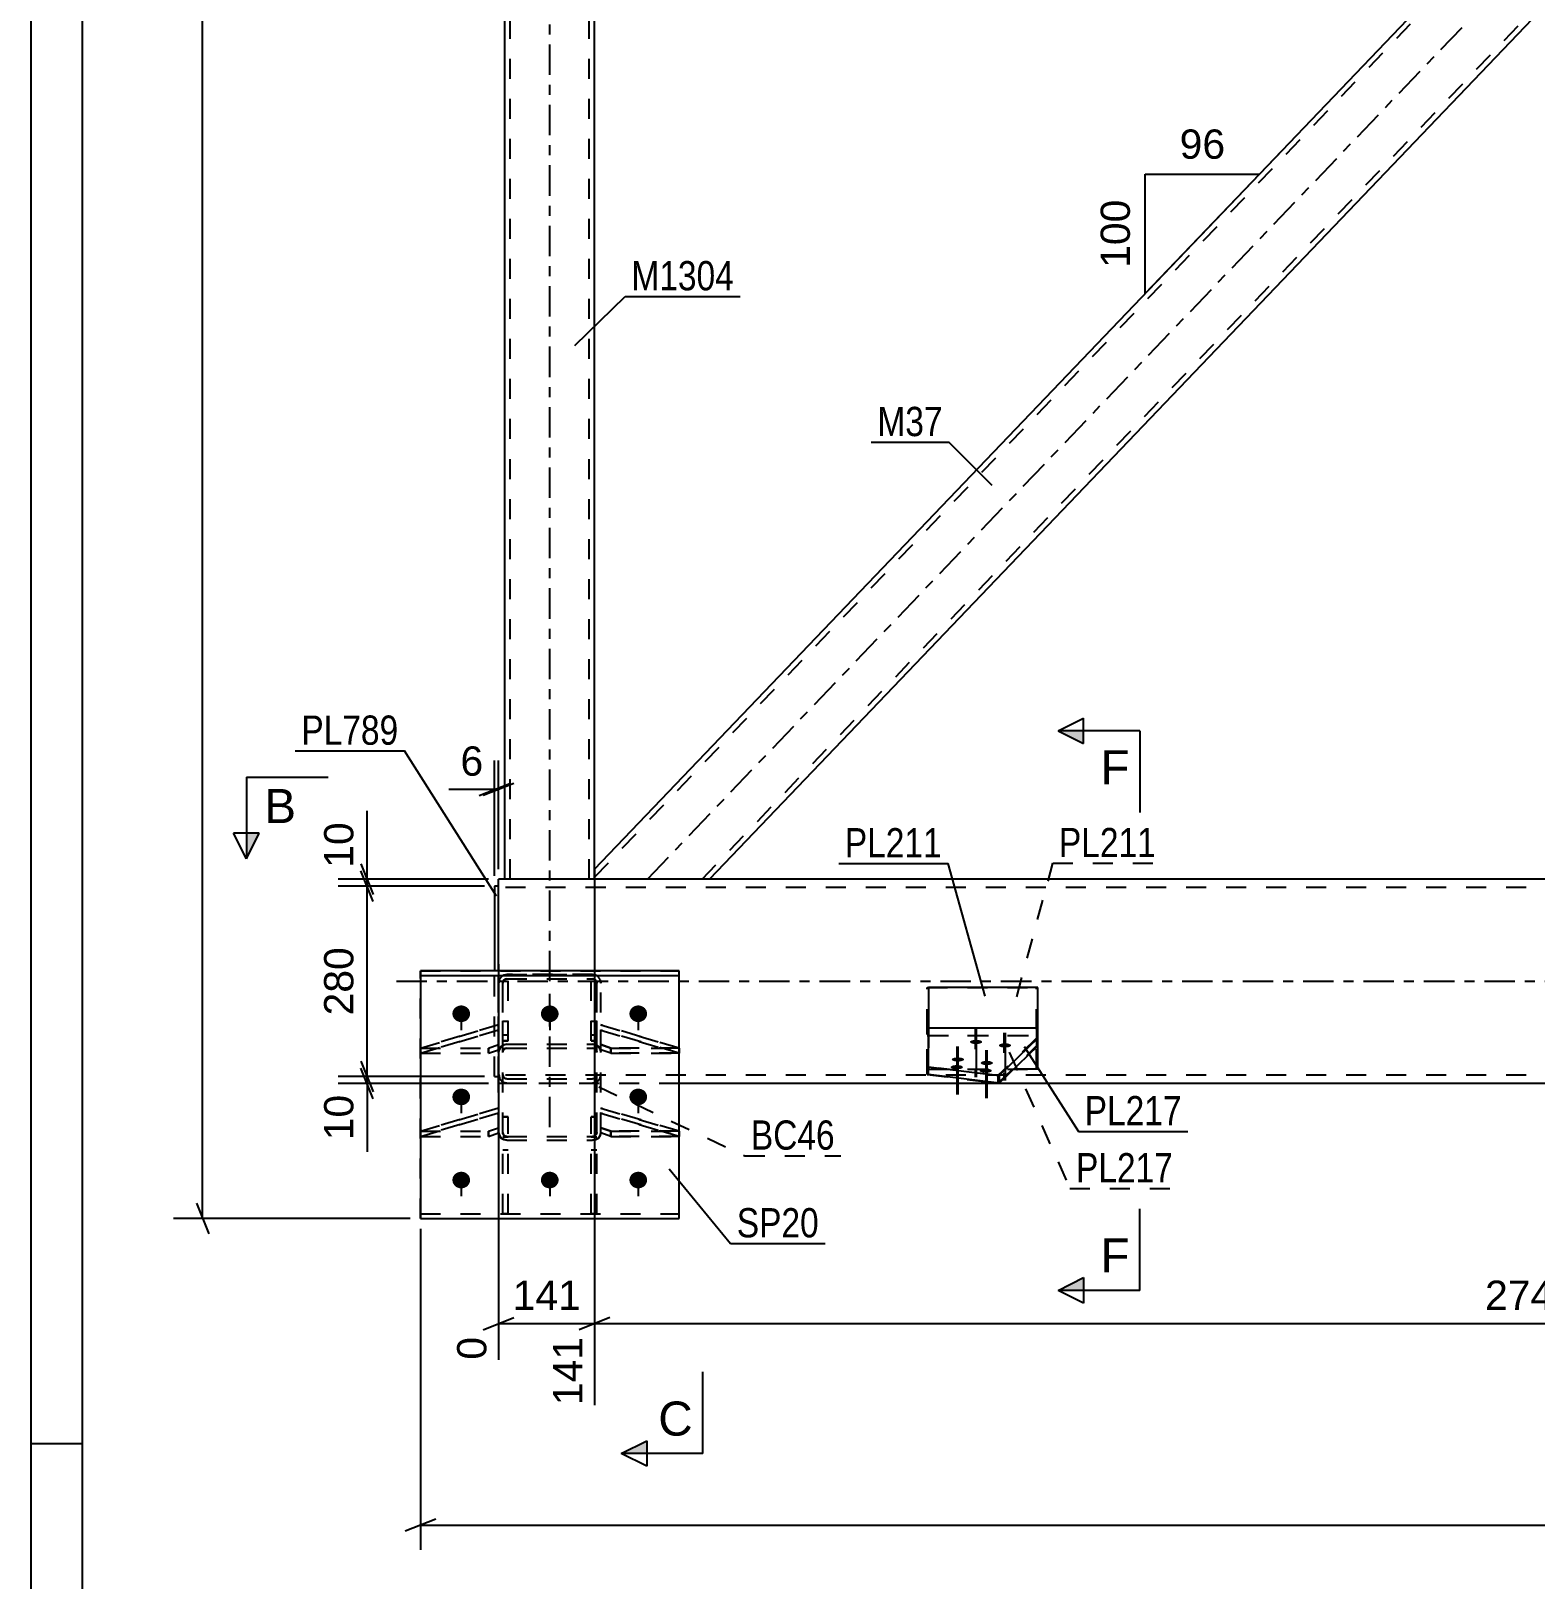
# Model space of a CAD drawing. Header units: millimetres. Extents: x 0 to 841, y 0 to 594.
# Drawn here: x 0 to 147.3, y 135.8 to 287.4 of the extents above; entities that cross this region are included whole.
import ezdxf

# ---------------------------------------------------------------- set-up
doc = ezdxf.new("R2010")
doc.units = ezdxf.units.MM
doc.linetypes.add('DXK_LINE_DOT2', pattern=[3.9198, 1.9599, -1.9599])
doc.linetypes.add('DXK_LINE_DOT3', pattern=[5.9187, 2.979, -0.9799, 0.9799, -0.9799])
doc.styles.add('Arial', font='ARIAL.TTF', dxfattribs={"height": 0.2})
doc.styles.add('Arial Narrow', font='ARIALN.TTF', dxfattribs={"height": 0.2})

# ---------------------------------------------------------------- blocks, each defined once
blk = doc.blocks.new('Unknown-318890688-1126')
at = {"color": 5, "linetype": 'Continuous'}
for p, q in [((0, 594), (0, 0)), ((5, 589), (5, 5)), ((5, 149), (0, 149))]:
    blk.add_line(p, q, dxfattribs=at)
blk = doc.blocks.new('Part-318890688-4307 - 4290')
at = {"color": 7, "linetype": 'DXK_LINE_DOT2'}
for p, q in [((46.2, 171.54), (46.2, 181.02)), ((46.2, 181.02), (46.74, 181.02)), ((46.74, 171.54), (46.74, 181.02)), ((46.2, 179.09), (46.74, 179.09)), ((46.2, 177.8), (46.74, 177.8)), ((46.74, 171.54), (46.2, 171.54))]:
    blk.add_line(p, q, dxfattribs=at)
blk = doc.blocks.new('Part-318890688-4304 - 4290')
at = {"color": 7, "linetype": 'DXK_LINE_DOT2'}
for p, q in [((55.8, 179.46), (55.8, 181.9)), ((55.8, 181.9), (63.47, 179.62)), ((63.47, 179.12), (55.8, 181.4)), ((55.8, 179.96), (56.8, 179.62)), ((56.8, 179.12), (55.8, 179.46)), ((63.47, 179.62), (56.8, 179.62)), ((56.8, 179.62), (56.8, 179.12)), ((56.8, 179.12), (63.47, 179.12)), ((63.47, 179.62), (63.47, 179.12))]:
    blk.add_line(p, q, dxfattribs=at)
blk = doc.blocks.new('Part-318890688-4302 - 4290')
at = {"color": 7, "linetype": 'DXK_LINE_DOT2'}
for p, q in [((38.14, 187.77), (45.8, 190.05)), ((45.8, 189.54), (38.14, 187.26)), ((45.8, 187.61), (45.8, 190.05)), ((44.8, 187.77), (45.8, 188.11)), ((38.14, 187.26), (38.14, 187.77)), ((38.14, 187.77), (44.8, 187.77)), ((38.14, 187.26), (44.8, 187.26)), ((44.8, 187.26), (44.8, 187.77)), ((44.8, 187.26), (45.8, 187.61))]:
    blk.add_line(p, q, dxfattribs=at)
blk = doc.blocks.new('Part-318890688-4303 - 4290')
at = {"color": 7, "linetype": 'DXK_LINE_DOT2'}
for p, q in [((38.14, 179.62), (45.8, 181.9)), ((45.8, 181.4), (38.14, 179.12)), ((45.8, 179.46), (45.8, 181.9)), ((38.14, 179.12), (38.14, 179.62)), ((38.14, 179.62), (44.8, 179.62)), ((38.14, 179.12), (44.8, 179.12)), ((44.8, 179.62), (45.8, 179.96)), ((44.8, 179.12), (44.8, 179.62)), ((44.8, 179.12), (45.8, 179.46))]:
    blk.add_line(p, q, dxfattribs=at)
blk = doc.blocks.new('Part-318890688-4426 - 4290')
at = {"color": 7, "linetype": 'DXK_LINE_DOT2'}
for p, q in [((45.87, 194.46), (45.8, 194.13)), ((45.8, 179.5), (45.8, 194.13)), ((46.2, 194.13), (46.23, 194.29)), ((46.2, 179.5), (46.2, 194.13)), ((46.23, 194.29), (46.32, 194.43)), ((46.6, 194.98), (46.3, 194.92)), ((46.32, 194.43), (46.45, 194.52)), ((46.45, 194.52), (46.6, 194.56)), ((46.6, 194.98), (55, 194.98)), ((46.6, 194.56), (55, 194.56)), ((55.31, 194.92), (55, 194.98)), ((55, 194.56), (55.16, 194.52)), ((55.16, 194.52), (55.29, 194.43)), ((55.29, 194.43), (55.37, 194.29)), ((55.37, 194.29), (55.4, 194.13)), ((55.4, 179.5), (55.4, 194.13)), ((55.8, 194.13), (55.74, 194.46)), ((55.8, 179.5), (55.8, 194.13)), ((46.04, 187.92), (46.3, 188.08)), ((46.3, 188.08), (46.6, 188.14)), ((46.6, 188.14), (55, 188.14)), ((55, 188.14), (55.31, 188.08)), ((55.31, 188.08), (55.57, 187.92)), ((45.8, 187.39), (45.87, 187.68)), ((45.87, 187.68), (46.04, 187.92)), ((46.23, 187.53), (46.2, 187.39)), ((46.32, 187.66), (46.23, 187.53)), ((46.45, 187.74), (46.32, 187.66)), ((46.6, 187.77), (46.45, 187.74)), ((46.6, 187.77), (55, 187.77)), ((55.16, 187.74), (55, 187.77)), ((55.29, 187.66), (55.16, 187.74)), ((55.37, 187.53), (55.29, 187.66)), ((55.4, 187.39), (55.37, 187.53)), ((55.57, 187.92), (55.74, 187.68)), ((55.74, 187.68), (55.8, 187.39)), ((45.8, 185.19), (45.81, 185.17)), ((45.81, 185.17), (45.87, 184.87)), ((46.23, 185.03), (46.2, 185.19)), ((46.32, 184.89), (46.23, 185.03)), ((55.37, 185.03), (55.29, 184.89)), ((55.4, 185.19), (55.37, 185.03)), ((55.74, 184.87), (55.8, 185.17)), ((55.8, 185.17), (55.8, 185.19)), ((46.3, 184.4), (46.6, 184.34)), ((46.45, 184.8), (46.32, 184.89)), ((46.6, 184.77), (46.45, 184.8)), ((46.6, 184.77), (55, 184.77)), ((46.6, 184.34), (55, 184.34)), ((55.16, 184.8), (55, 184.77)), ((55, 184.34), (55.31, 184.4)), ((55.29, 184.89), (55.16, 184.8)), ((45.87, 179.21), (45.8, 179.5)), ((46.04, 178.96), (45.87, 179.21)), ((46.3, 178.8), (46.04, 178.96)), ((46.2, 179.5), (46.23, 179.35)), ((46.23, 179.35), (46.32, 179.23)), ((46.32, 179.23), (46.45, 179.15)), ((46.45, 179.15), (46.6, 179.12)), ((46.6, 179.12), (55, 179.12)), ((55, 179.12), (55.16, 179.15)), ((55.16, 179.15), (55.29, 179.23)), ((55.29, 179.23), (55.37, 179.35)), ((55.57, 178.96), (55.31, 178.8)), ((55.37, 179.35), (55.4, 179.5)), ((55.74, 179.21), (55.57, 178.96)), ((55.8, 179.5), (55.74, 179.21)), ((46.6, 178.74), (46.3, 178.8)), ((46.6, 178.74), (55, 178.74)), ((55.31, 178.8), (55, 178.74))]:
    blk.add_line(p, q, dxfattribs=at)
at = {"color": 7, "linetype": 'DXK_LINE_DOT3'}
blk.add_line((50.8, 180.02), (50.8, 193.08), dxfattribs=at)
at = {"color": 7, "linetype": 'DXK_LINE_DOT2'}
for centre, start, end in [((46.64, 194.16), 114.32, 159.2417), ((54.97, 194.16), 20.7583, 65.68), ((46.64, 185.16), 200.7583, 245.68), ((54.97, 185.16), 294.32, 339.2417)]:
    blk.add_arc(centre, 0.827, start, end, dxfattribs=at)
blk = doc.blocks.new('Part-318890688-4305 - 4290')
at = {"color": 7, "linetype": 'DXK_LINE_DOT2'}
for p, q in [((46.2, 188.48), (46.2, 195.35)), ((46.74, 195.35), (46.2, 195.35)), ((46.74, 188.48), (46.74, 195.35)), ((46.2, 190.42), (46.74, 190.42)), ((46.2, 189.08), (46.74, 189.08)), ((46.74, 188.48), (46.2, 188.48))]:
    blk.add_line(p, q, dxfattribs=at)
blk = doc.blocks.new('Part-318890688-4377 - 4290')
at = {"color": 7, "linetype": 'DXK_LINE_DOT2'}
for p, q in [((55.2, 204.51), (239.23, 396.98)), ((65.72, 204.31), (249.74, 396.78)), ((66.45, 204.31), (55.19, 204.31)), ((55.2, 204.31), (55.2, 204.51))]:
    blk.add_line(p, q, dxfattribs=at)
at = {"color": 7, "linetype": 'DXK_LINE_DOT3'}
blk.add_line((60.37, 204.31), (244.58, 396.98), dxfattribs=at)
at = {"color": 2, "linetype": 'Continuous'}
for p, q in [((55.2, 205.28), (146.38, 300.64)), ((152.47, 294.28), (66.45, 204.31)), ((55.2, 204.83), (55.19, 204.31)), ((55.2, 205.28), (55.2, 204.83))]:
    blk.add_line(p, q, dxfattribs=at)
blk = doc.blocks.new('Part-318890688-4306 - 4290')
at = {"color": 7, "linetype": 'DXK_LINE_DOT2'}
for p, q in [((54.87, 188.48), (54.87, 195.35)), ((55.4, 195.35), (54.87, 195.35)), ((55.4, 188.48), (55.4, 195.35)), ((54.87, 190.42), (55.4, 190.42)), ((54.87, 189.08), (55.4, 189.08)), ((55.4, 188.48), (54.87, 188.48))]:
    blk.add_line(p, q, dxfattribs=at)
blk = doc.blocks.new('Part-318890688-4308 - 4290')
at = {"color": 7, "linetype": 'DXK_LINE_DOT2'}
for p, q in [((54.87, 171.54), (54.87, 181.02)), ((54.87, 181.02), (55.4, 181.02)), ((55.4, 171.54), (55.4, 181.02)), ((54.87, 179.09), (55.4, 179.09)), ((54.87, 177.8), (55.4, 177.8)), ((55.4, 171.54), (54.87, 171.54))]:
    blk.add_line(p, q, dxfattribs=at)
blk = doc.blocks.new('Bolt-318890688-4434 - 4290')
at = {"linetype": 'Continuous'}
for points in [[(90.67, 186.11), (90.79, 186.1), (90.91, 186.09), (91.02, 186.07), (91.11, 186.04), (91.19, 186), (91.24, 185.96), (91.26, 185.92), (91.26, 185.88), (91.24, 185.84), (91.19, 185.8), (91.11, 185.76), (91.02, 185.73), (90.91, 185.71), (90.79, 185.7), (90.67, 185.7), (90.54, 185.7), (90.42, 185.71), (90.32, 185.73), (90.22, 185.76), (90.15, 185.8), (90.1, 185.84), (90.07, 185.88), (90.07, 185.92), (90.1, 185.96), (90.15, 186), (90.22, 186.04), (90.32, 186.07), (90.42, 186.09), (90.54, 186.1)], [(93.5, 185.76), (93.62, 185.76), (93.74, 185.74), (93.85, 185.72), (93.94, 185.69), (94.02, 185.66), (94.07, 185.62), (94.09, 185.58), (94.09, 185.54), (94.07, 185.49), (94.02, 185.45), (93.94, 185.42), (93.85, 185.39), (93.74, 185.37), (93.62, 185.36), (93.5, 185.35), (93.37, 185.36), (93.25, 185.37), (93.14, 185.39), (93.05, 185.42), (92.98, 185.45), (92.92, 185.49), (92.9, 185.54), (92.9, 185.58), (92.92, 185.62), (92.98, 185.66), (93.05, 185.69), (93.14, 185.72), (93.25, 185.74), (93.37, 185.76)]]:
    blk.add_hatch(color=1, dxfattribs=at).paths.add_polyline_path(points)
at = {"color": 1, "linetype": 'DXK_LINE_DOT2'}
for p, q in [((92.45, 189.62), (92.45, 184.93)), ((95.28, 189.28), (95.28, 184.58))]:
    blk.add_line(p, q, dxfattribs=at)
at = {"color": 1, "linetype": 'Continuous'}
for p, q in [((90.67, 187.91), (90.67, 183.21)), ((93.5, 187.56), (93.5, 182.86))]:
    blk.add_line(p, q, dxfattribs=at)
blk = doc.blocks.new('Part-318890688-4317 - 4290')
at = {"color": 7, "linetype": 'DXK_LINE_DOT2'}
for p, q in [((55.8, 187.61), (55.8, 190.05)), ((55.8, 190.05), (63.47, 187.77)), ((63.47, 187.26), (55.8, 189.54)), ((55.8, 188.11), (56.8, 187.77)), ((56.8, 187.26), (55.8, 187.61)), ((63.47, 187.77), (56.8, 187.77)), ((56.8, 187.77), (56.8, 187.26)), ((56.8, 187.26), (63.47, 187.26)), ((63.47, 187.77), (63.47, 187.26))]:
    blk.add_line(p, q, dxfattribs=at)
blk = doc.blocks.new('Part-318890688-4409 - 4290')
at = {"color": 2, "linetype": 'Continuous'}
for p, q in [((271.87, 204.31), (45.8, 204.31)), ((45.8, 195.35), (45.8, 204.31)), ((271.87, 184.31), (63.47, 184.31))]:
    blk.add_line(p, q, dxfattribs=at)
at = {"color": 7, "linetype": 'DXK_LINE_DOT2'}
for p, q in [((271.87, 203.51), (45.8, 203.51)), ((45.8, 184.31), (45.8, 195.35)), ((271.87, 185.11), (45.8, 185.11)), ((63.47, 184.31), (45.8, 184.31))]:
    blk.add_line(p, q, dxfattribs=at)
at = {"color": 7, "linetype": 'DXK_LINE_DOT3'}
blk.add_line((35.8, 194.31), (271.87, 194.31), dxfattribs=at)
blk = doc.blocks.new('Part-318890688-4414 - 4290')
at = {"color": 7, "linetype": 'DXK_LINE_DOT3'}
blk.add_line((50.8, 194.31), (50.8, 406.98), dxfattribs=at)
at = {"color": 7, "linetype": 'DXK_LINE_DOT2'}
for p, q in [((55.2, 396.98), (46.4, 396.98)), ((46.4, 392.79), (46.4, 396.98)), ((46.94, 204.31), (46.94, 396.98)), ((54.67, 204.31), (54.67, 396.98)), ((55.2, 392.79), (55.2, 396.98)), ((55.2, 204.31), (55.2, 205.28)), ((55.2, 204.31), (46.4, 204.31))]:
    blk.add_line(p, q, dxfattribs=at)
at = {"color": 2, "linetype": 'Continuous'}
for p, q in [((46.4, 204.31), (46.4, 392.79)), ((55.2, 205.28), (55.2, 392.79))]:
    blk.add_line(p, q, dxfattribs=at)
blk = doc.blocks.new('Bolt-318890688-4435 - 4290')
at = {"color": 1, "linetype": 'DXK_LINE_DOT2'}
for p, q in [((42.14, 191.93), (42.14, 189.53)), ((50.8, 191.93), (50.8, 189.53)), ((59.47, 191.93), (59.47, 189.53)), ((42.14, 183.78), (42.14, 181.39)), ((59.47, 183.78), (59.47, 181.39)), ((42.14, 175.64), (42.14, 173.25)), ((50.8, 175.64), (50.8, 173.25)), ((59.47, 175.64), (59.47, 173.25))]:
    blk.add_line(p, q, dxfattribs=at)
blk = doc.blocks.new('Part-318890688-4441 - 4290')
at = {"color": 7, "linetype": 'DXK_LINE_DOT2'}
for p, q in [((87.78, 189.76), (98.48, 189.76)), ((87.78, 185.18), (87.78, 189.76)), ((98.48, 189.76), (98.48, 187.98)), ((87.78, 189), (98.48, 189)), ((98.48, 188.73), (94.69, 185.08)), ((94.69, 184.32), (98.48, 187.98)), ((94.69, 185.08), (87.78, 185.93)), ((87.78, 185.18), (94.69, 184.32)), ((94.69, 185.08), (94.69, 184.32))]:
    blk.add_line(p, q, dxfattribs=at)
blk = doc.blocks.new('Part-318890688-4446 - 4290')
at = {"color": 2, "linetype": 'Continuous'}
for p, q in [((45.8, 203.64), (45.4, 203.64)), ((45.4, 203.64), (45.4, 195.35))]:
    blk.add_line(p, q, dxfattribs=at)
at = {"color": 7, "linetype": 'DXK_LINE_DOT2'}
for p, q in [((45.8, 184.98), (45.8, 203.64)), ((45.4, 184.98), (45.4, 195.35)), ((45.4, 184.98), (45.8, 184.98))]:
    blk.add_line(p, q, dxfattribs=at)
blk = doc.blocks.new('Part-318890688-4451 - 4290')
at = {"color": 7, "linetype": 'DXK_LINE_DOT2'}
for p, q in [((87.78, 185.69), (87.78, 193.69)), ((87.78, 193.69), (98.48, 193.69)), ((98.48, 185.69), (98.48, 193.69)), ((87.78, 185.69), (98.48, 185.69))]:
    blk.add_line(p, q, dxfattribs=at)
blk = doc.blocks.new('Part-318890688-4454 - 4290')
at = {"color": 7, "linetype": 'DXK_LINE_DOT2'}
for p, q in [((38.14, 171.08), (38.14, 195.35)), ((38.14, 195.35), (63.47, 195.35)), ((38.14, 194.89), (63.47, 194.89)), ((63.47, 171.08), (63.47, 195.35)), ((38.14, 171.54), (63.47, 171.54)), ((38.14, 171.08), (63.47, 171.08))]:
    blk.add_line(p, q, dxfattribs=at)
blk = doc.blocks.new('Part-318890688-4464 - 4290')
at = {"color": 7, "linetype": 'DXK_LINE_DOT2'}
for p, q in [((45.8, 194.13), (45.87, 194.46)), ((45.8, 179.5), (45.8, 194.13)), ((46.23, 194.29), (46.2, 194.13)), ((46.2, 179.5), (46.2, 194.13)), ((46.32, 194.43), (46.23, 194.29)), ((46.3, 194.92), (46.6, 194.98)), ((46.45, 194.52), (46.32, 194.43)), ((46.6, 194.56), (46.45, 194.52)), ((55, 194.98), (46.6, 194.98)), ((46.6, 194.56), (55, 194.56)), ((55, 194.98), (55.31, 194.92)), ((55.16, 194.52), (55, 194.56)), ((55.29, 194.43), (55.16, 194.52)), ((55.37, 194.29), (55.29, 194.43)), ((55.4, 194.13), (55.37, 194.29)), ((55.4, 179.5), (55.4, 194.13)), ((55.74, 194.46), (55.8, 194.13)), ((55.8, 179.5), (55.8, 194.13)), ((46.3, 188.08), (46.04, 187.92)), ((46.6, 188.14), (46.3, 188.08)), ((46.6, 188.14), (55, 188.14)), ((55.31, 188.08), (55, 188.14)), ((55.57, 187.92), (55.31, 188.08)), ((45.87, 187.68), (45.8, 187.39)), ((46.04, 187.92), (45.87, 187.68)), ((46.2, 187.39), (46.23, 187.53)), ((46.23, 187.53), (46.32, 187.66)), ((46.32, 187.66), (46.45, 187.74)), ((46.45, 187.74), (46.6, 187.77)), ((46.6, 187.77), (55, 187.77)), ((55, 187.77), (55.16, 187.74)), ((55.16, 187.74), (55.29, 187.66)), ((55.29, 187.66), (55.37, 187.53)), ((55.37, 187.53), (55.4, 187.39)), ((55.74, 187.68), (55.57, 187.92)), ((55.8, 187.39), (55.74, 187.68)), ((45.87, 184.87), (45.8, 185.19)), ((46.2, 185.19), (46.23, 185.03)), ((46.23, 185.03), (46.32, 184.89)), ((55.29, 184.89), (55.37, 185.03)), ((55.37, 185.03), (55.4, 185.19)), ((55.8, 185.19), (55.74, 184.87)), ((46.6, 184.34), (46.3, 184.4)), ((46.32, 184.89), (46.45, 184.8)), ((46.45, 184.8), (46.6, 184.77)), ((46.6, 184.77), (55, 184.77)), ((46.6, 184.34), (55, 184.34)), ((55, 184.77), (55.16, 184.8)), ((55.31, 184.4), (55, 184.34)), ((55.16, 184.8), (55.29, 184.89)), ((45.8, 179.5), (45.87, 179.21)), ((45.87, 179.21), (46.04, 178.96)), ((46.04, 178.96), (46.3, 178.8)), ((46.23, 179.35), (46.2, 179.5)), ((46.32, 179.23), (46.23, 179.35)), ((46.45, 179.15), (46.32, 179.23)), ((46.6, 179.12), (46.45, 179.15)), ((46.6, 179.12), (55, 179.12)), ((55.16, 179.15), (55, 179.12)), ((55.29, 179.23), (55.16, 179.15)), ((55.37, 179.35), (55.29, 179.23)), ((55.31, 178.8), (55.57, 178.96)), ((55.4, 179.5), (55.37, 179.35)), ((55.57, 178.96), (55.74, 179.21)), ((55.74, 179.21), (55.8, 179.5)), ((46.3, 178.8), (46.6, 178.74)), ((46.6, 178.74), (55, 178.74)), ((55, 178.74), (55.31, 178.8))]:
    blk.add_line(p, q, dxfattribs=at)
for centre, start, end in [((46.64, 194.16), 114.32, 159.2417), ((54.97, 194.16), 20.7583, 65.68), ((46.64, 185.16), 200.7583, 245.68), ((54.97, 185.16), 294.32, 339.2417)]:
    blk.add_arc(centre, 0.827, start, end, dxfattribs=at)
blk = doc.blocks.new('Part-318890688-4474 - 4290')
at = {"color": 2, "linetype": 'Continuous'}
for p, q in [((63.47, 195.35), (38.14, 195.35)), ((38.14, 195.35), (38.14, 171.08)), ((38.14, 194.89), (63.47, 194.89)), ((63.47, 171.08), (63.47, 195.35)), ((38.14, 171.08), (63.47, 171.08))]:
    blk.add_line(p, q, dxfattribs=at)
at = {"color": 7, "linetype": 'DXK_LINE_DOT2'}
blk.add_line((38.14, 171.54), (63.47, 171.54), dxfattribs=at)
blk = doc.blocks.new('Bolt-318890688-4475 - 4290')
at = {"linetype": 'Continuous'}
for points in [[(42.14, 191.95), (42.32, 191.93), (42.49, 191.87), (42.65, 191.79), (42.78, 191.68), (42.89, 191.54), (42.96, 191.38), (43, 191.22), (43, 191.05), (42.96, 190.88), (42.89, 190.72), (42.78, 190.59), (42.65, 190.47), (42.49, 190.39), (42.32, 190.33), (42.14, 190.32), (41.96, 190.33), (41.79, 190.39), (41.63, 190.47), (41.49, 190.59), (41.39, 190.72), (41.31, 190.88), (41.28, 191.05), (41.28, 191.22), (41.31, 191.38), (41.39, 191.54), (41.49, 191.68), (41.63, 191.79), (41.79, 191.87), (41.96, 191.93)], [(50.8, 191.95), (50.98, 191.93), (51.16, 191.87), (51.31, 191.79), (51.45, 191.68), (51.55, 191.54), (51.63, 191.38), (51.67, 191.22), (51.67, 191.05), (51.63, 190.88), (51.55, 190.72), (51.45, 190.59), (51.31, 190.47), (51.16, 190.39), (50.98, 190.33), (50.8, 190.32), (50.62, 190.33), (50.45, 190.39), (50.29, 190.47), (50.16, 190.59), (50.05, 190.72), (49.98, 190.88), (49.94, 191.05), (49.94, 191.22), (49.98, 191.38), (50.05, 191.54), (50.16, 191.68), (50.29, 191.79), (50.45, 191.87), (50.62, 191.93)], [(59.47, 191.95), (59.65, 191.93), (59.82, 191.87), (59.98, 191.79), (60.12, 191.68), (60.22, 191.54), (60.3, 191.38), (60.33, 191.22), (60.33, 191.05), (60.3, 190.88), (60.22, 190.72), (60.12, 190.59), (59.98, 190.47), (59.82, 190.39), (59.65, 190.33), (59.47, 190.32), (59.29, 190.33), (59.12, 190.39), (58.96, 190.47), (58.83, 190.59), (58.72, 190.72), (58.65, 190.88), (58.61, 191.05), (58.61, 191.22), (58.65, 191.38), (58.72, 191.54), (58.83, 191.68), (58.96, 191.79), (59.12, 191.87), (59.29, 191.93)], [(42.14, 183.8), (42.32, 183.78), (42.49, 183.73), (42.65, 183.65), (42.78, 183.53), (42.89, 183.39), (42.96, 183.24), (43, 183.07), (43, 182.9), (42.96, 182.74), (42.89, 182.58), (42.78, 182.44), (42.65, 182.33), (42.49, 182.24), (42.32, 182.19), (42.14, 182.17), (41.96, 182.19), (41.79, 182.24), (41.63, 182.33), (41.49, 182.44), (41.39, 182.58), (41.31, 182.74), (41.28, 182.9), (41.28, 183.07), (41.31, 183.24), (41.39, 183.39), (41.49, 183.53), (41.63, 183.65), (41.79, 183.73), (41.96, 183.78)], [(59.47, 183.8), (59.65, 183.78), (59.82, 183.73), (59.98, 183.65), (60.12, 183.53), (60.22, 183.39), (60.3, 183.24), (60.33, 183.07), (60.33, 182.9), (60.3, 182.74), (60.22, 182.58), (60.12, 182.44), (59.98, 182.33), (59.82, 182.24), (59.65, 182.19), (59.47, 182.17), (59.29, 182.19), (59.12, 182.24), (58.96, 182.33), (58.83, 182.44), (58.72, 182.58), (58.65, 182.74), (58.61, 182.9), (58.61, 183.07), (58.65, 183.24), (58.72, 183.39), (58.83, 183.53), (58.96, 183.65), (59.12, 183.73), (59.29, 183.78)], [(42.14, 175.66), (42.32, 175.64), (42.49, 175.59), (42.65, 175.5), (42.78, 175.39), (42.89, 175.25), (42.96, 175.09), (43, 174.93), (43, 174.76), (42.96, 174.59), (42.89, 174.44), (42.78, 174.3), (42.65, 174.18), (42.49, 174.1), (42.32, 174.05), (42.14, 174.03), (41.96, 174.05), (41.79, 174.1), (41.63, 174.18), (41.49, 174.3), (41.39, 174.44), (41.31, 174.59), (41.28, 174.76), (41.28, 174.93), (41.31, 175.09), (41.39, 175.25), (41.49, 175.39), (41.63, 175.5), (41.79, 175.59), (41.96, 175.64)], [(50.8, 175.66), (50.98, 175.64), (51.16, 175.59), (51.31, 175.5), (51.45, 175.39), (51.55, 175.25), (51.63, 175.09), (51.67, 174.93), (51.67, 174.76), (51.63, 174.59), (51.55, 174.44), (51.45, 174.3), (51.31, 174.18), (51.16, 174.1), (50.98, 174.05), (50.8, 174.03), (50.62, 174.05), (50.45, 174.1), (50.29, 174.18), (50.16, 174.3), (50.05, 174.44), (49.98, 174.59), (49.94, 174.76), (49.94, 174.93), (49.98, 175.09), (50.05, 175.25), (50.16, 175.39), (50.29, 175.5), (50.45, 175.59), (50.62, 175.64)], [(59.47, 175.66), (59.65, 175.64), (59.82, 175.59), (59.98, 175.5), (60.12, 175.39), (60.22, 175.25), (60.3, 175.09), (60.33, 174.93), (60.33, 174.76), (60.3, 174.59), (60.22, 174.44), (60.12, 174.3), (59.98, 174.18), (59.82, 174.1), (59.65, 174.05), (59.47, 174.03), (59.29, 174.05), (59.12, 174.1), (58.96, 174.18), (58.83, 174.3), (58.72, 174.44), (58.65, 174.59), (58.61, 174.76), (58.61, 174.93), (58.65, 175.09), (58.72, 175.25), (58.83, 175.39), (58.96, 175.5), (59.12, 175.59), (59.29, 175.64)]]:
    blk.add_hatch(color=1, dxfattribs=at).paths.add_polyline_path(points)
at = {"color": 1, "linetype": 'Continuous'}
for p, q in [((42.14, 191.93), (42.14, 189.53)), ((50.8, 191.93), (50.8, 189.53)), ((59.47, 191.93), (59.47, 189.53)), ((42.14, 183.78), (42.14, 181.39)), ((59.47, 183.78), (59.47, 181.39)), ((42.14, 175.64), (42.14, 173.25)), ((50.8, 175.64), (50.8, 173.25)), ((59.47, 175.64), (59.47, 173.25))]:
    blk.add_line(p, q, dxfattribs=at)
blk = doc.blocks.new('Part-318890688-4492 - 4290')
at = {"color": 2, "linetype": 'Continuous'}
for p, q in [((87.89, 189.76), (98.59, 189.76)), ((87.89, 185.18), (87.89, 189.76)), ((98.59, 187.98), (98.59, 189.76)), ((94.8, 185.08), (98.59, 188.73)), ((94.8, 184.32), (98.59, 187.98)), ((87.89, 185.93), (94.8, 185.08)), ((94.8, 184.32), (87.89, 185.18)), ((94.8, 185.08), (94.8, 184.32))]:
    blk.add_line(p, q, dxfattribs=at)
at = {"color": 7, "linetype": 'DXK_LINE_DOT2'}
blk.add_line((87.89, 189.01), (98.59, 189.01), dxfattribs=at)
blk = doc.blocks.new('Part-318890688-4497 - 4290')
at = {"color": 2, "linetype": 'Continuous'}
for p, q in [((98.59, 193.69), (87.89, 193.69)), ((87.89, 193.69), (87.89, 189.76)), ((98.59, 189.76), (98.59, 193.69)), ((98.59, 185.69), (98.59, 187.98)), ((98.59, 185.69), (96.22, 185.69))]:
    blk.add_line(p, q, dxfattribs=at)
at = {"color": 7, "linetype": 'DXK_LINE_DOT2'}
for p, q in [((87.89, 189.76), (87.89, 185.69)), ((98.59, 187.98), (98.59, 189.76)), ((87.89, 185.69), (96.22, 185.69))]:
    blk.add_line(p, q, dxfattribs=at)
blk = doc.blocks.new('Bolt-318890688-4498 - 4290')
at = {"linetype": 'Continuous'}
for points in [[(92.56, 188.17), (92.43, 188.17), (92.31, 188.18), (92.21, 188.21), (92.11, 188.23), (92.04, 188.27), (91.99, 188.31), (91.96, 188.35), (91.96, 188.39), (91.99, 188.44), (92.04, 188.47), (92.11, 188.51), (92.21, 188.54), (92.31, 188.56), (92.43, 188.57), (92.56, 188.58), (92.68, 188.57), (92.8, 188.56), (92.91, 188.54), (93, 188.51), (93.08, 188.47), (93.13, 188.44), (93.15, 188.39), (93.15, 188.35), (93.13, 188.31), (93.08, 188.27), (93, 188.23), (92.91, 188.21), (92.8, 188.18), (92.68, 188.17)], [(95.39, 187.82), (95.26, 187.83), (95.14, 187.84), (95.03, 187.86), (94.94, 187.89), (94.87, 187.93), (94.81, 187.97), (94.79, 188.01), (94.79, 188.05), (94.81, 188.09), (94.87, 188.13), (94.94, 188.17), (95.03, 188.2), (95.14, 188.22), (95.26, 188.23), (95.39, 188.23), (95.51, 188.23), (95.63, 188.22), (95.74, 188.2), (95.83, 188.17), (95.9, 188.13), (95.96, 188.09), (95.98, 188.05), (95.98, 188.01), (95.96, 187.97), (95.9, 187.93), (95.83, 187.89), (95.74, 187.86), (95.63, 187.84), (95.51, 187.83)], [(90.77, 186.45), (90.65, 186.45), (90.53, 186.47), (90.42, 186.49), (90.33, 186.52), (90.26, 186.55), (90.2, 186.59), (90.18, 186.63), (90.18, 186.67), (90.2, 186.72), (90.26, 186.76), (90.33, 186.79), (90.42, 186.82), (90.53, 186.84), (90.65, 186.85), (90.77, 186.86), (90.9, 186.85), (91.02, 186.84), (91.13, 186.82), (91.22, 186.79), (91.29, 186.76), (91.35, 186.72), (91.37, 186.67), (91.37, 186.63), (91.35, 186.59), (91.29, 186.55), (91.22, 186.52), (91.13, 186.49), (91.02, 186.47), (90.9, 186.45)], [(93.6, 186.1), (93.48, 186.11), (93.36, 186.12), (93.25, 186.14), (93.16, 186.17), (93.08, 186.21), (93.03, 186.25), (93.01, 186.29), (93.01, 186.33), (93.03, 186.37), (93.08, 186.41), (93.16, 186.45), (93.25, 186.48), (93.36, 186.5), (93.48, 186.51), (93.6, 186.52), (93.73, 186.51), (93.85, 186.5), (93.95, 186.48), (94.05, 186.45), (94.12, 186.41), (94.17, 186.37), (94.2, 186.33), (94.2, 186.29), (94.17, 186.25), (94.12, 186.21), (94.05, 186.17), (93.95, 186.14), (93.85, 186.12), (93.73, 186.11)]]:
    blk.add_hatch(color=1, dxfattribs=at).paths.add_polyline_path(points)
at = {"color": 1, "linetype": 'Continuous'}
for p, q in [((92.56, 189.63), (92.56, 184.93)), ((95.39, 189.28), (95.39, 184.58)), ((90.77, 187.91), (90.77, 183.21)), ((93.6, 187.56), (93.6, 182.86))]:
    blk.add_line(p, q, dxfattribs=at)
blk = doc.blocks.new('Part-318890688-4507 - 4290')
at = {"color": 7, "linetype": 'DXK_LINE_DOT2'}
for p, q in [((46.74, 181.02), (46.2, 181.02)), ((46.2, 171.54), (46.2, 181.02)), ((46.74, 171.54), (46.74, 181.02)), ((46.2, 179.09), (46.74, 179.09)), ((46.2, 177.8), (46.74, 177.8)), ((46.74, 171.54), (46.2, 171.54))]:
    blk.add_line(p, q, dxfattribs=at)
blk = doc.blocks.new('Part-318890688-4508 - 4290')
at = {"color": 7, "linetype": 'DXK_LINE_DOT2'}
for p, q in [((55.4, 181.02), (54.87, 181.02)), ((54.87, 171.54), (54.87, 181.02)), ((55.4, 171.54), (55.4, 181.02)), ((54.87, 179.09), (55.4, 179.09)), ((54.87, 177.8), (55.4, 177.8)), ((55.4, 171.54), (54.87, 171.54))]:
    blk.add_line(p, q, dxfattribs=at)
blk = doc.blocks.new('Part-318890688-4509 - 4290')
at = {"color": 2, "linetype": 'Continuous'}
blk.add_line((46.74, 195.35), (46.2, 195.35), dxfattribs=at)
at = {"color": 7, "linetype": 'DXK_LINE_DOT2'}
for p, q in [((46.2, 188.48), (46.2, 195.35)), ((46.74, 188.48), (46.74, 195.35)), ((46.2, 190.42), (46.74, 190.42)), ((46.2, 189.08), (46.74, 189.08)), ((46.2, 188.48), (46.74, 188.48))]:
    blk.add_line(p, q, dxfattribs=at)
blk = doc.blocks.new('Part-318890688-4510 - 4290')
at = {"color": 2, "linetype": 'Continuous'}
blk.add_line((55.4, 195.35), (54.87, 195.35), dxfattribs=at)
at = {"color": 7, "linetype": 'DXK_LINE_DOT2'}
for p, q in [((54.87, 188.48), (54.87, 195.35)), ((55.4, 188.48), (55.4, 195.35)), ((54.87, 190.42), (55.4, 190.42)), ((54.87, 189.08), (55.4, 189.08)), ((54.87, 188.48), (55.4, 188.48))]:
    blk.add_line(p, q, dxfattribs=at)
blk = doc.blocks.new('Part-318890688-4511 - 4290')
at = {"color": 7, "linetype": 'DXK_LINE_DOT2'}
for p, q in [((45.8, 181.9), (38.14, 179.62)), ((38.14, 179.12), (45.8, 181.4)), ((45.8, 179.46), (45.8, 181.9)), ((38.14, 179.62), (44.8, 179.62)), ((38.14, 179.62), (38.14, 179.12)), ((38.14, 179.12), (44.8, 179.12)), ((44.8, 179.62), (45.8, 179.96)), ((44.8, 179.62), (44.8, 179.12)), ((44.8, 179.12), (45.8, 179.46))]:
    blk.add_line(p, q, dxfattribs=at)
blk = doc.blocks.new('Part-318890688-4512 - 4290')
at = {"color": 7, "linetype": 'DXK_LINE_DOT2'}
for p, q in [((45.8, 190.05), (38.14, 187.77)), ((38.14, 187.26), (45.8, 189.54)), ((45.8, 187.61), (45.8, 190.05)), ((44.8, 187.77), (45.8, 188.11)), ((38.14, 187.77), (44.8, 187.77)), ((38.14, 187.77), (38.14, 187.26)), ((38.14, 187.26), (44.8, 187.26)), ((44.8, 187.77), (44.8, 187.26)), ((44.8, 187.26), (45.8, 187.61))]:
    blk.add_line(p, q, dxfattribs=at)
blk = doc.blocks.new('Part-318890688-4513 - 4290')
at = {"color": 7, "linetype": 'DXK_LINE_DOT2'}
for p, q in [((55.8, 179.46), (55.8, 181.9)), ((63.47, 179.62), (55.8, 181.9)), ((55.8, 181.4), (63.47, 179.12)), ((56.8, 179.62), (55.8, 179.96)), ((56.8, 179.12), (55.8, 179.46)), ((56.8, 179.12), (56.8, 179.62)), ((56.8, 179.62), (63.47, 179.62)), ((63.47, 179.12), (56.8, 179.12)), ((63.47, 179.12), (63.47, 179.62))]:
    blk.add_line(p, q, dxfattribs=at)
blk = doc.blocks.new('Part-318890688-4514 - 4290')
at = {"color": 7, "linetype": 'DXK_LINE_DOT2'}
for p, q in [((55.8, 187.61), (55.8, 190.05)), ((63.47, 187.77), (55.8, 190.05)), ((55.8, 189.54), (63.47, 187.26)), ((56.8, 187.77), (55.8, 188.11)), ((56.8, 187.26), (55.8, 187.61)), ((56.8, 187.26), (56.8, 187.77)), ((56.8, 187.77), (63.47, 187.77)), ((63.47, 187.26), (56.8, 187.26)), ((63.47, 187.26), (63.47, 187.77))]:
    blk.add_line(p, q, dxfattribs=at)
blk = doc.blocks.new('StraightDimension-318890688-4713 - 4290')
at = {"color": 7, "linetype": 'Continuous'}
for p, q in [((55.2, 204.28), (55.2, 152.8)), ((45.8, 196), (45.8, 157.25)), ((44.3, 160.18), (47.3, 161.38)), ((45.8, 160.78), (55.2, 160.78)), ((56.7, 161.38), (53.7, 160.18))]:
    blk.add_line(p, q, dxfattribs=at)
at = {"color": 0}
blk.add_wipeout([(54.44, 161.53), (54.44, 165.73), (46.57, 165.73), (46.57, 161.53)], dxfattribs=at)
at = {"color": 0, "linetype": 'Continuous'}
for points in [[(45.2, 160.08), (41, 160.08), (41, 156.65), (45.2, 156.65)], [(54.6, 160.08), (50.4, 160.08), (50.4, 152.2), (54.6, 152.2)]]:
    blk.add_wipeout(points, dxfattribs=at)
at = {"color": 3, "style": 'Arial'}
blk.add_text('141', height=2.865, dxfattribs=at).set_placement((47.17, 162.13))
at = {"color": 3, "linetype": 'Continuous', "style": 'Arial'}
for s, height, p in [('0', 2.87, (44.6, 157.25)), ('141', 2.865, (54, 152.8))]:
    blk.add_text(s, height=height, rotation=90.0002, dxfattribs=at).set_placement(p)
blk = doc.blocks.new('StraightDimension-318890688-4733 - 4290')
at = {"color": 7, "linetype": 'Continuous'}
for p, q in [((17.41, 444.86), (16.21, 447.86)), ((49.8, 446.36), (13.96, 446.36)), ((16.81, 171.08), (16.81, 446.36)), ((16.21, 172.58), (17.41, 169.58)), ((37.14, 171.08), (13.96, 171.08))]:
    blk.add_line(p, q, dxfattribs=at)
at = {"color": 0}
blk.add_wipeout([(16.06, 313.77), (11.86, 313.77), (11.86, 303.68), (16.06, 303.68)], dxfattribs=at)
at = {"color": 3, "style": 'Arial'}
blk.add_text('4129', height=2.865, rotation=90.0002, dxfattribs=at).set_placement((15.46, 304.28))
blk = doc.blocks.new('StraightDimension-318890688-4571 - 4290')
at = {"color": 7, "linetype": 'Continuous'}
for p, q in [((38.14, 170.08), (38.14, 138.64)), ((39.64, 141.64), (36.64, 140.44)), ((38.14, 141.04), (294.97, 141.04))]:
    blk.add_line(p, q, dxfattribs=at)
blk = doc.blocks.new('StraightDimension-318890688-4579 - 4290')
at = {"color": 7, "linetype": 'Continuous'}
for p, q in [((32.32, 205.81), (33.52, 202.81)), ((33.52, 202.14), (32.32, 205.14)), ((44.8, 204.31), (30.07, 204.31)), ((44.4, 203.64), (30.07, 203.64)), ((32.92, 203.64), (32.92, 204.31))]:
    blk.add_line(p, q, dxfattribs=at)
at = {"color": 0}
blk.add_wipeout([(32.17, 210.48), (27.97, 210.48), (27.97, 204.83), (32.17, 204.83)], dxfattribs=at)
at = {"color": 7, "linetype": 'Continuous'}
blk.add_line((32.92, 204.31), (32.92, 211.01), dxfattribs=at)
blk.add_line((32.92, 204.31), (32.92, 211.01), dxfattribs=at)
at = {"color": 3, "style": 'Arial'}
blk.add_text('10', height=2.865, rotation=90.0002, dxfattribs=at).set_placement((31.57, 205.43))
blk = doc.blocks.new('StraightDimension-318890688-4589 - 4290')
at = {"color": 7, "linetype": 'Continuous'}
for p, q in [((33.52, 202.14), (32.32, 205.14)), ((44.4, 203.64), (30.07, 203.64)), ((32.92, 184.98), (32.92, 203.64)), ((32.32, 186.48), (33.52, 183.48)), ((44.4, 184.98), (30.07, 184.98))]:
    blk.add_line(p, q, dxfattribs=at)
at = {"color": 0}
blk.add_wipeout([(32.17, 198.24), (27.97, 198.24), (27.97, 190.37), (32.17, 190.37)], dxfattribs=at)
at = {"color": 3, "style": 'Arial'}
blk.add_text('280', height=2.865, rotation=90.0002, dxfattribs=at).set_placement((31.57, 190.97))
blk = doc.blocks.new('StraightDimension-318890688-4599 - 4290')
at = {"color": 7, "linetype": 'Continuous'}
for p, q in [((32.32, 186.48), (33.52, 183.48)), ((33.52, 182.81), (32.32, 185.81)), ((44.4, 184.98), (30.07, 184.98)), ((44.8, 184.31), (30.07, 184.31)), ((32.92, 184.31), (32.92, 184.98))]:
    blk.add_line(p, q, dxfattribs=at)
at = {"color": 0}
blk.add_wipeout([(32.17, 183.78), (27.97, 183.78), (27.97, 178.14), (32.17, 178.14)], dxfattribs=at)
at = {"color": 7, "linetype": 'Continuous'}
blk.add_line((32.92, 184.31), (32.92, 177.61), dxfattribs=at)
blk.add_line((32.92, 184.31), (32.92, 177.61), dxfattribs=at)
at = {"color": 3, "style": 'Arial'}
blk.add_text('10', height=2.865, rotation=90.0002, dxfattribs=at).set_placement((31.57, 178.74))
blk = doc.blocks.new('StraightDimension-318890688-4659 - 4290')
at = {"color": 7, "linetype": 'Continuous'}
for p, q in [((45.4, 204.64), (45.4, 215.95)), ((45.8, 205.31), (45.8, 215.95)), ((43.9, 212.5), (46.9, 213.7)), ((47.3, 213.7), (44.3, 212.5)), ((45.4, 213.1), (45.8, 213.1))]:
    blk.add_line(p, q, dxfattribs=at)
at = {"color": 0}
blk.add_wipeout([(44.88, 213.85), (44.88, 218.05), (41.46, 218.05), (41.46, 213.85)], dxfattribs=at)
at = {"color": 7, "linetype": 'Continuous'}
blk.add_line((45.4, 213.1), (40.93, 213.1), dxfattribs=at)
blk.add_line((45.4, 213.1), (40.93, 213.1), dxfattribs=at)
at = {"color": 3, "style": 'Arial'}
blk.add_text('6', height=2.87, dxfattribs=at).set_placement((42.06, 214.45))
blk = doc.blocks.new('StraightDimension-318890688-4694 - 4290')
at = {"color": 7, "linetype": 'Continuous'}
for p, q in [((55.2, 204.28), (55.2, 152.8)), ((56.7, 161.38), (53.7, 160.18)), ((55.2, 160.78), (238.49, 160.78))]:
    blk.add_line(p, q, dxfattribs=at)
at = {"color": 0}
blk.add_wipeout([(151.89, 161.53), (151.89, 165.73), (141.8, 165.73), (141.8, 161.53)], dxfattribs=at)
at = {"color": 3, "style": 'Arial'}
blk.add_text('2749', height=2.865, dxfattribs=at).set_placement((142.4, 162.13))
blk = doc.blocks.new('AngleDimension-318890688-4742 - 4290')
at = {"color": 7, "linetype": 'Continuous'}
for p, q in [((122.58, 275.75), (120.32, 273.38)), ((109.12, 273.38), (120.32, 273.38)), ((109.12, 261.67), (120.32, 273.38)), ((109.12, 261.67), (109.12, 273.38))]:
    blk.add_line(p, q, dxfattribs=at)
at = {"color": 0}
for points in [[(117.54, 274.28), (117.54, 278.48), (111.89, 278.48), (111.89, 274.28)], [(108.22, 271.46), (104.02, 271.46), (104.02, 263.59), (108.22, 263.59)]]:
    blk.add_wipeout(points, dxfattribs=at)
at = {"color": 3, "style": 'Arial'}
blk.add_text('96', height=2.865, dxfattribs=at).set_placement((112.49, 274.88))
blk.add_text('100', height=2.865, rotation=90.0002, dxfattribs=at).set_placement((107.62, 264.19))
blk = doc.blocks.new('Mark-318890688-4373 - 4290')
at = {"color": 0}
blk.add_wipeout([(89.29, 247.71), (89.29, 250.71), (82.89, 250.71), (82.89, 247.71)], dxfattribs=at)
blk.add_wipeout([(89.29, 247.71), (89.29, 250.71), (82.89, 250.71), (82.89, 247.71)], dxfattribs=at)
at = {"color": 30, "linetype": 'Continuous'}
for p in [(82.29, 247.11), (94.13, 242.86)]:
    blk.add_line(p, (89.89, 247.11), dxfattribs=at)
at = {"color": 3, "style": 'Arial Narrow'}
blk.add_text('M37', height=2.863, dxfattribs=at).set_placement((82.89, 247.71))
blk = doc.blocks.new('Mark-318890688-4460 - 4290')
at = {"color": 0}
blk.add_wipeout([(78.72, 177.82), (78.72, 180.82), (70.5, 180.82), (70.5, 177.82)], dxfattribs=at)
blk.add_wipeout([(78.72, 177.82), (78.72, 180.82), (70.5, 180.82), (70.5, 177.82)], dxfattribs=at)
at = {"color": 30, "linetype": 'DXK_LINE_DOT2'}
for p, q in [((55.61, 183.97), (69.9, 177.22)), ((69.9, 177.22), (79.32, 177.22))]:
    blk.add_line(p, q, dxfattribs=at)
at = {"color": 3, "style": 'Arial Narrow'}
blk.add_text('BC46', height=2.863, dxfattribs=at).set_placement((70.5, 177.82))
blk = doc.blocks.new('Mark-318890688-4410 - 4290')
at = {"color": 0}
blk.add_wipeout([(68.85, 261.99), (68.85, 264.99), (58.8, 264.99), (58.8, 261.99)], dxfattribs=at)
blk.add_wipeout([(68.85, 261.99), (68.85, 264.99), (58.8, 264.99), (58.8, 261.99)], dxfattribs=at)
at = {"color": 30, "linetype": 'Continuous'}
for p, q in [((53.26, 256.6), (58.2, 261.39)), ((58.2, 261.39), (69.45, 261.39))]:
    blk.add_line(p, q, dxfattribs=at)
at = {"color": 3, "style": 'Arial Narrow'}
blk.add_text('M1304', height=2.863, dxfattribs=at).set_placement((58.8, 261.99))
blk = doc.blocks.new('Mark-318890688-4437 - 4290')
at = {"color": 0}
blk.add_wipeout([(111.84, 174.62), (111.84, 177.62), (102.34, 177.62), (102.34, 174.62)], dxfattribs=at)
blk.add_wipeout([(111.84, 174.62), (111.84, 177.62), (102.34, 177.62), (102.34, 174.62)], dxfattribs=at)
at = {"color": 30, "linetype": 'DXK_LINE_DOT2'}
for p, q in [((95.81, 187.36), (101.74, 174.02)), ((101.74, 174.02), (112.44, 174.02))]:
    blk.add_line(p, q, dxfattribs=at)
at = {"color": 3, "style": 'Arial Narrow'}
blk.add_text('PL217', height=2.863, dxfattribs=at).set_placement((102.34, 174.62))
blk = doc.blocks.new('Mark-318890688-4442 - 4290')
at = {"color": 0}
blk.add_wipeout([(35.98, 217.48), (35.98, 220.48), (26.48, 220.48), (26.48, 217.48)], dxfattribs=at)
blk.add_wipeout([(35.98, 217.48), (35.98, 220.48), (26.48, 220.48), (26.48, 217.48)], dxfattribs=at)
at = {"color": 30, "linetype": 'Continuous'}
for p in [(25.88, 216.88), (45.58, 202.64)]:
    blk.add_line(p, (36.58, 216.88), dxfattribs=at)
at = {"color": 3, "style": 'Arial Narrow'}
blk.add_text('PL789', height=2.863, dxfattribs=at).set_placement((26.48, 217.48))
blk = doc.blocks.new('Mark-318890688-4447 - 4290')
at = {"color": 0}
blk.add_wipeout([(110.17, 206.47), (110.17, 209.47), (100.67, 209.47), (100.67, 206.47)], dxfattribs=at)
blk.add_wipeout([(110.17, 206.47), (110.17, 209.47), (100.67, 209.47), (100.67, 206.47)], dxfattribs=at)
at = {"color": 30, "linetype": 'DXK_LINE_DOT2'}
for p, q in [((96.54, 192.78), (100.07, 205.87)), ((100.07, 205.87), (110.77, 205.87))]:
    blk.add_line(p, q, dxfattribs=at)
at = {"color": 3, "style": 'Arial Narrow'}
blk.add_text('PL211', height=2.863, dxfattribs=at).set_placement((100.67, 206.47))
blk = doc.blocks.new('Mark-318890688-4470 - 4290')
at = {"color": 0}
blk.add_wipeout([(77.16, 169.23), (77.16, 172.23), (69.12, 172.23), (69.12, 169.23)], dxfattribs=at)
blk.add_wipeout([(77.16, 169.23), (77.16, 172.23), (69.12, 172.23), (69.12, 169.23)], dxfattribs=at)
at = {"color": 30, "linetype": 'Continuous'}
for p, q in [((62.5, 175.95), (68.52, 168.63)), ((68.52, 168.63), (77.76, 168.63))]:
    blk.add_line(p, q, dxfattribs=at)
at = {"color": 3, "style": 'Arial Narrow'}
blk.add_text('SP20', height=2.863, dxfattribs=at).set_placement((69.12, 169.23))
blk = doc.blocks.new('Mark-318890688-4488 - 4290')
at = {"color": 0}
blk.add_wipeout([(112.69, 180.21), (112.69, 183.21), (103.19, 183.21), (103.19, 180.21)], dxfattribs=at)
blk.add_wipeout([(112.69, 180.21), (112.69, 183.21), (103.19, 183.21), (103.19, 180.21)], dxfattribs=at)
at = {"color": 30, "linetype": 'Continuous'}
for p, q in [((97.25, 187.91), (102.59, 179.61)), ((102.59, 179.61), (113.29, 179.61))]:
    blk.add_line(p, q, dxfattribs=at)
at = {"color": 3, "style": 'Arial Narrow'}
blk.add_text('PL217', height=2.863, dxfattribs=at).set_placement((103.19, 180.21))
blk = doc.blocks.new('Mark-318890688-4493 - 4290')
at = {"color": 0}
blk.add_wipeout([(89.21, 206.45), (89.21, 209.45), (79.7, 209.45), (79.7, 206.45)], dxfattribs=at)
blk.add_wipeout([(89.21, 206.45), (89.21, 209.45), (79.7, 209.45), (79.7, 206.45)], dxfattribs=at)
at = {"color": 30, "linetype": 'Continuous'}
for p in [(79.1, 205.85), (93.46, 192.87)]:
    blk.add_line(p, (89.81, 205.85), dxfattribs=at)
at = {"color": 3, "style": 'Arial Narrow'}
blk.add_text('PL211', height=2.863, dxfattribs=at).set_placement((79.7, 206.45))
blk = doc.blocks.new('SectionMark-318890688-4884 - 4290')
at = {"linetype": 'Continuous'}
for points in [[(103.09, 218.84), (103.09, 217.59), (100.59, 218.84)], [(103.09, 165.29), (103.09, 164.04), (100.59, 164.04)]]:
    blk.add_hatch(color=6, dxfattribs=at).paths.add_polyline_path(points)
at = {"color": 6, "linetype": 'Continuous'}
for p, q in [((100.59, 218.84), (103.09, 220.09)), ((103.09, 217.59), (103.09, 220.09)), ((108.59, 218.84), (100.59, 218.84)), ((100.59, 218.84), (103.09, 217.59)), ((108.59, 218.84), (108.59, 210.84)), ((108.59, 164.04), (108.59, 172.04)), ((100.59, 164.04), (103.09, 165.29)), ((103.09, 165.29), (103.09, 162.79)), ((108.59, 164.04), (100.59, 164.04)), ((103.09, 162.79), (100.59, 164.04))]:
    blk.add_line(p, q, dxfattribs=at)
at = {"color": 0, "linetype": 'Continuous'}
for points in [[(107.59, 213.59), (107.59, 217.09), (104.74, 217.09), (104.74, 213.59)], [(107.59, 165.79), (107.59, 169.29), (104.74, 169.29), (104.74, 165.79)]]:
    blk.add_wipeout(points, dxfattribs=at)
at = {"color": 3, "linetype": 'Continuous', "style": 'Arial'}
for p in [(104.74, 213.59), (104.74, 165.79)]:
    blk.add_text('F', height=3.34, dxfattribs=at).set_placement(p)
blk = doc.blocks.new('SectionMark-318890688-4892 - 4290')
at = {"linetype": 'Continuous'}
blk.add_hatch(color=6, dxfattribs=at).paths.add_polyline_path([(60.3, 149.31), (60.3, 148.06), (57.8, 148.06)])
at = {"color": 6, "linetype": 'Continuous'}
for p, q in [((65.8, 148.06), (65.8, 156.06)), ((57.8, 148.06), (60.3, 149.31)), ((60.3, 149.31), (60.3, 146.81)), ((65.8, 148.06), (57.8, 148.06)), ((60.3, 146.81), (57.8, 148.06))]:
    blk.add_line(p, q, dxfattribs=at)
at = {"color": 0, "linetype": 'Continuous'}
blk.add_wipeout([(64.8, 149.81), (64.8, 153.31), (61.43, 153.31), (61.43, 149.81)], dxfattribs=at)
at = {"color": 3, "linetype": 'Continuous', "style": 'Arial'}
blk.add_text('C', height=3.34, dxfattribs=at).set_placement((61.43, 149.81))
blk = doc.blocks.new('SectionMark-318890688-4896 - 4290')
at = {"linetype": 'Continuous'}
blk.add_hatch(color=6, dxfattribs=at).paths.add_polyline_path([(21.1, 208.81), (22.35, 208.81), (21.1, 206.31)])
at = {"color": 6, "linetype": 'Continuous'}
for p, q in [((21.1, 214.31), (29.1, 214.31)), ((21.1, 214.31), (21.1, 206.31)), ((21.1, 206.31), (19.85, 208.81)), ((22.35, 208.81), (19.85, 208.81)), ((21.1, 206.31), (22.35, 208.81))]:
    blk.add_line(p, q, dxfattribs=at)
at = {"color": 0, "linetype": 'Continuous'}
blk.add_wipeout([(25.96, 209.81), (25.96, 213.31), (22.85, 213.31), (22.85, 209.81)], dxfattribs=at)
at = {"color": 3, "linetype": 'Continuous', "style": 'Arial'}
blk.add_text('B', height=3.34, dxfattribs=at).set_placement((22.85, 209.81))

msp = doc.modelspace()

# ---------------------------------------------------------------- block references
for name in ['Unknown-318890688-1126', 'Part-318890688-4414 - 4290', 'Part-318890688-4377 - 4290', 'Part-318890688-4409 - 4290', 'Part-318890688-4446 - 4290', 'Part-318890688-4454 - 4290', 'Part-318890688-4474 - 4290', 'Part-318890688-4426 - 4290', 'Part-318890688-4464 - 4290', 'Part-318890688-4305 - 4290', 'Part-318890688-4509 - 4290', 'Part-318890688-4306 - 4290', 'Part-318890688-4510 - 4290', 'Part-318890688-4451 - 4290', 'Part-318890688-4497 - 4290', 'Bolt-318890688-4475 - 4290', 'Bolt-318890688-4435 - 4290', 'Part-318890688-4302 - 4290', 'Part-318890688-4512 - 4290', 'Part-318890688-4317 - 4290', 'Part-318890688-4514 - 4290', 'Part-318890688-4441 - 4290', 'Part-318890688-4492 - 4290', 'Bolt-318890688-4434 - 4290', 'Bolt-318890688-4498 - 4290', 'Part-318890688-4303 - 4290', 'Part-318890688-4511 - 4290', 'Part-318890688-4307 - 4290', 'Part-318890688-4507 - 4290', 'Part-318890688-4308 - 4290', 'Part-318890688-4508 - 4290', 'Part-318890688-4304 - 4290', 'Part-318890688-4513 - 4290']:
    msp.add_blockref(name, (0, 0))

# ---------------------------------------------------------------- next in the draw order: block references
for name in ['AngleDimension-318890688-4742 - 4290', 'Mark-318890688-4410 - 4290', 'Mark-318890688-4373 - 4290', 'StraightDimension-318890688-4713 - 4290']:
    msp.add_blockref(name, (0, 0))

# ---------------------------------------------------------------- next in the draw order: block references
msp.add_blockref('StraightDimension-318890688-4733 - 4290', (0, 0))

# ---------------------------------------------------------------- next in the draw order: block references
for name in ['StraightDimension-318890688-4579 - 4290', 'StraightDimension-318890688-4571 - 4290']:
    msp.add_blockref(name, (0, 0))

# ---------------------------------------------------------------- next in the draw order: block references
for name in ['StraightDimension-318890688-4589 - 4290', 'StraightDimension-318890688-4694 - 4290']:
    msp.add_blockref(name, (0, 0))

# ---------------------------------------------------------------- next in the draw order: block references
for name in ['StraightDimension-318890688-4659 - 4290', 'Mark-318890688-4493 - 4290', 'Mark-318890688-4447 - 4290', 'Mark-318890688-4437 - 4290', 'StraightDimension-318890688-4599 - 4290', 'Mark-318890688-4460 - 4290', 'Mark-318890688-4470 - 4290']:
    msp.add_blockref(name, (0, 0))

# ---------------------------------------------------------------- next in the draw order: block references
for name in ['SectionMark-318890688-4892 - 4290', 'Mark-318890688-4442 - 4290', 'Mark-318890688-4488 - 4290']:
    msp.add_blockref(name, (0, 0))

# ---------------------------------------------------------------- next in the draw order: block references
msp.add_blockref('SectionMark-318890688-4884 - 4290', (0, 0))

# ---------------------------------------------------------------- next in the draw order: block references
msp.add_blockref('SectionMark-318890688-4896 - 4290', (0, 0))

doc.saveas('drawing.dxf')
